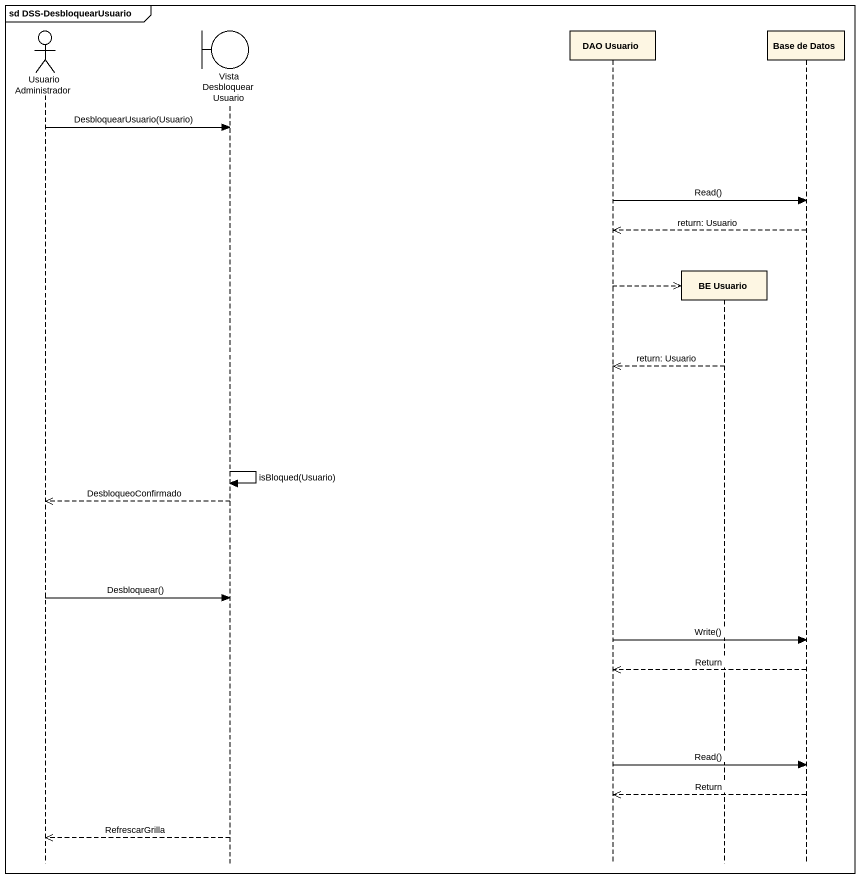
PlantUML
@startuml
mainframe sd DSS-DesbloquearUsuario
hide footbox
actor "Usuario Administrador" as Usuario_Administrador
boundary "Vista Desbloquear Usuario" as Vista_Desbloquear_Usuario
participant "DAO Usuario" as DAO_Usuario
participant "BE Usuario" as BE_Usuario
participant "Base de Datos" as Base_de_Datos

Usuario_Administrador -> Vista_Desbloquear_Usuario : DesbloquearUsuario(Usuario)
DAO_Usuario -> Base_de_Datos : Read()
Base_de_Datos -->> DAO_Usuario : return: Usuario
DAO_Usuario -->> BE_Usuario **
BE_Usuario -->> DAO_Usuario : return: Usuario
Vista_Desbloquear_Usuario -> Vista_Desbloquear_Usuario : isBloqued(Usuario)
Vista_Desbloquear_Usuario -->> Usuario_Administrador : DesbloqueoConfirmado
Usuario_Administrador -> Vista_Desbloquear_Usuario : Desbloquear()
DAO_Usuario -> Base_de_Datos : Write()
Base_de_Datos -->> DAO_Usuario : Return
DAO_Usuario -> Base_de_Datos : Read()
Base_de_Datos -->> DAO_Usuario : Return
Vista_Desbloquear_Usuario -->> Usuario_Administrador : RefrescarGrilla
@enduml
